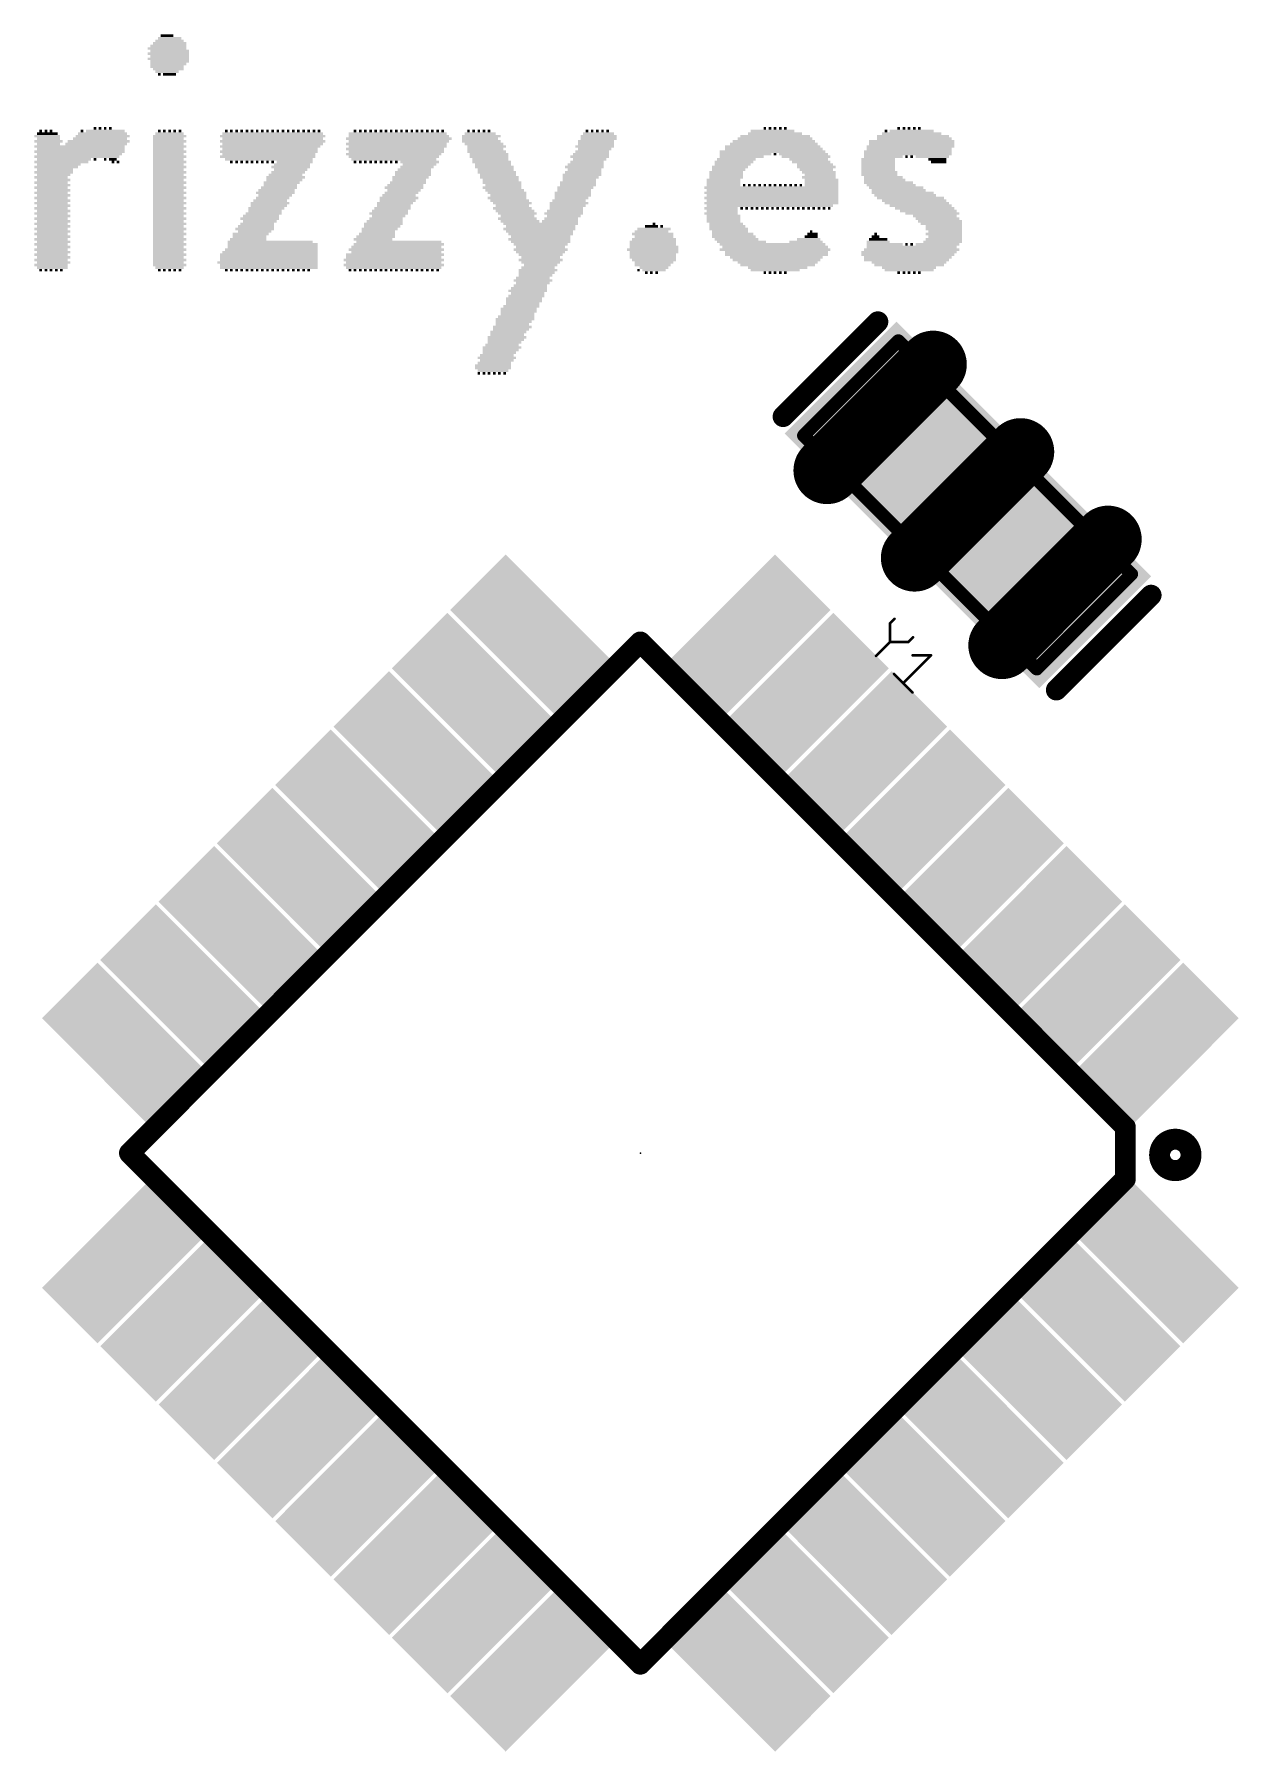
# Model space of a CAD drawing. Extents: x 45.5 to 117.9, y 20.2 to 75.1.
# Drawn here: x 89.69 to 101.37, y 43.41 to 60.06 of the extents above; entities that cross this region are included whole.
import ezdxf

# ---------------------------------------------------------------- set-up
doc = ezdxf.new("R2010")
doc.units = 0
for name, color, linetype in [('200', 175, 'CONTINUOUS'), ('21', 253, 'CONTINUOUS'), ('23', 7, 'CONTINUOUS'), ('25', 253, 'CONTINUOUS'), ('29', 253, 'CONTINUOUS'), ('31', 253, 'CONTINUOUS'), ('41', 22, 'CONTINUOUS'), ('51', 253, 'CONTINUOUS')]:
    doc.layers.add(name, color=color, linetype=linetype)

# ---------------------------------------------------------------- blocks, each defined once
blk = doc.blocks.new('RECT')
blk.add_solid([(-0.5, -0.5), (0.5, -0.5), (-0.5, 0.5), (0.5, 0.5)])
blk = doc.blocks.new('RECT104512X337312R100')
at = {"const_width": 0.3266}
blk.add_lwpolyline([(0.1633, -0.7275), (0.1633, 0.7275, 0.4142), (0, 0.8908), (0, 0.8908, 0.4142), (-0.1633, 0.7275), (-0.1633, -0.7275, 0.4142), (0, -0.8908), (0, -0.8908, 0.4142)], format="xyb", close=True, dxfattribs=at)
blk.add_solid([(-0.0254, -0.7529), (0.0254, -0.7529), (-0.0254, 0.7529), (0.0254, 0.7529)])
blk = doc.blocks.new('RECT72000X304800R100')
at = {"const_width": 0.225}
blk.add_lwpolyline([(0.1125, -0.7275), (0.1125, 0.7275, 0.4142), (0, 0.84), (0, 0.84, 0.4142), (-0.1125, 0.7275), (-0.1125, -0.7275, 0.4142), (0, -0.84), (0, -0.84, 0.4142)], format="xyb", close=True, dxfattribs=at)
blk.add_solid([(-0.0254, -0.7529), (0.0254, -0.7529), (-0.0254, 0.7529), (0.0254, 0.7529)])

msp = doc.modelspace()

# ---------------------------------------------------------------- linework, layer by layer
at = {"layer": '21', "const_width": 0.2032}
for points in [[(96.9526, 56.3553), (97.8719, 57.2745)], [(100.5234, 54.623), (99.6042, 53.7037)], [(90.6107, 49.2125), (95.5675, 54.1693)], [(95.5675, 54.1693), (100.2733, 49.4635)], [(100.2733, 48.9615), (100.2733, 49.4635)], [(95.5675, 44.2557), (90.6107, 49.2125)], [(100.2733, 48.9615), (95.5675, 44.2557)]]:
    msp.add_lwpolyline(points, dxfattribs=at)
at = {"layer": '21'}
for points, const_width in [([(97.9078, 57.2386, 1), (97.8359, 57.3104)], 0.1016), ([(96.9167, 56.3912, 1), (96.9885, 56.3194)], 0.1016), ([(100.5593, 54.587, 1), (100.4875, 54.6589)], 0.1016), ([(95.6034, 54.2052, 1), (95.5316, 54.1334)], 0.1016), ([(95.6034, 54.1334, 1), (95.5316, 54.2052)], 0.1016), ([(99.5682, 53.7396, 1), (99.6401, 53.6678)], 0.1016), ([(100.3241, 49.4635, 1), (100.2225, 49.4635)], 0.1016), ([(100.2374, 49.4276, 1), (100.3092, 49.4994)], 0.1016), ([(90.6466, 49.2484, 1), (90.5748, 49.1766)], 0.1016), ([(100.7581, 49.0421, 1), (100.7581, 49.3469, 1), (100.7581, 49.0421)], 0.2032), ([(90.5748, 49.2484, 1), (90.6466, 49.1766)], 0.1016), ([(100.2225, 48.9615, 1), (100.3241, 48.9615)], 0.1016), ([(100.3092, 48.9256, 1), (100.2374, 48.9974)], 0.1016), ([(95.5316, 44.2916, 1), (95.6034, 44.2198)], 0.1016), ([(95.5316, 44.2198, 1), (95.6034, 44.2916)], 0.1016)]:
    msp.add_lwpolyline(points, format="xyb", dxfattribs=dict(at, const_width=const_width))
at = {"layer": '23'}
for p in [(98.7425, 55.499), (95.5675, 49.2125)]:
    msp.add_point(p, dxfattribs=at)
at = {"layer": '25', "const_width": 0.0254}
for points in [[(98.0339, 54.394), (97.989, 54.3491)], [(97.989, 54.3491), (97.989, 54.1693)], [(97.989, 54.1693), (97.8542, 54.0345)], [(97.989, 54.1693), (98.1687, 54.1693)], [(98.1687, 54.1693), (98.2137, 54.2143)], [(98.3884, 54.0395), (98.1188, 53.7699)], [(98.2086, 54.0395), (98.3884, 54.0395)], [(98.0289, 53.8598), (98.2086, 53.68)]]:
    msp.add_lwpolyline(points, dxfattribs=at)
at = {"layer": '25', "const_width": 0.0127}
for points in [[(97.9953, 54.3491, 1), (97.9826, 54.3491)], [(97.9845, 54.3536, 1), (97.9935, 54.3446)], [(98.0384, 54.3895, 1), (98.0294, 54.3985)], [(97.989, 54.1757, 1), (97.989, 54.163)], [(97.9826, 54.1693, 1), (97.9953, 54.1693)], [(97.9935, 54.1648, 1), (97.9845, 54.1738)], [(98.1642, 54.1738, 1), (98.1732, 54.1648)], [(98.1687, 54.163, 1), (98.1687, 54.1757)], [(98.2182, 54.2098, 1), (98.2092, 54.2188)], [(97.8497, 54.039, 1), (97.8586, 54.03)], [(98.2086, 54.0459, 1), (98.2086, 54.0332)], [(98.3929, 54.0351, 1), (98.3839, 54.044)], [(98.3884, 54.0332, 1), (98.3884, 54.0459)], [(98.0334, 53.8643, 1), (98.0244, 53.8553)], [(98.1143, 53.7744, 1), (98.1232, 53.7654)], [(98.2041, 53.6755, 1), (98.2131, 53.6845)]]:
    msp.add_lwpolyline(points, format="xyb", dxfattribs=at)
at = {"layer": '51', "const_width": 0.127}
for points in [[(97.1515, 56.1708), (98.0707, 57.09)], [(98.0707, 57.09), (100.3335, 54.8272)], [(99.4143, 53.908), (97.1515, 56.1708)], [(100.3335, 54.8272), (99.4143, 53.908)]]:
    msp.add_lwpolyline(points, dxfattribs=at)
at = {"layer": '51', "const_width": 0.0635}
for points in [[(98.0932, 57.1124, 1), (98.0483, 57.0675)], [(98.0932, 57.0675, 1), (98.0483, 57.1124)], [(97.174, 56.1932, 1), (97.1291, 56.1483)], [(97.1291, 56.1932, 1), (97.174, 56.1483)], [(100.3559, 54.8048, 1), (100.311, 54.8497)], [(100.311, 54.8048, 1), (100.3559, 54.8497)], [(99.3918, 53.9305, 1), (99.4367, 53.8856)], [(99.3918, 53.8856, 1), (99.4367, 53.9305)]]:
    msp.add_lwpolyline(points, format="xyb", dxfattribs=at)

# ---------------------------------------------------------------- block references
at = {"layer": '200', "yscale": 0.0218, "rotation": 135}
for p, xscale in [((97.8945, 56.9596), 0.0218), ((97.9099, 56.975), 0.0218), ((97.9254, 56.9904), 0.0218), ((97.9408, 57.0059), 0.0218), ((97.9563, 57.0213), 0.0218), ((97.9717, 57.0368), 0.0218), ((97.9871, 57.0522), 0.0218), ((98.0026, 57.0677), 0.0218), ((98.018, 57.0831), 0.0218), ((99.1842, 55.9478), 3.2766), ((97.7246, 56.7896), 0.0218), ((97.74, 56.8051), 0.0218), ((97.7555, 56.8205), 0.0218), ((97.7709, 56.836), 0.0218), ((97.7863, 56.8514), 0.0218), ((97.8018, 56.8669), 0.0218), ((97.8172, 56.8823), 0.0218), ((97.8327, 56.8978), 0.0218), ((97.8481, 56.9132), 0.0218), ((97.8636, 56.9287), 0.0218), ((97.879, 56.9441), 0.0218), ((98.2034, 56.6506), 0.415), ((98.2188, 56.6661), 0.415), ((98.2343, 56.6815), 0.415), ((98.2497, 56.697), 0.415), ((98.2652, 56.7124), 0.415), ((98.2806, 56.7279), 0.415), ((98.2961, 56.7433), 0.415), ((98.3115, 56.7588), 0.415), ((98.327, 56.7742), 0.415), ((97.5547, 56.6197), 0.0218), ((97.5701, 56.6352), 0.0218), ((97.5855, 56.6506), 0.0218), ((97.601, 56.6661), 0.0218), ((97.6164, 56.6815), 0.0218), ((97.6319, 56.697), 0.0218), ((97.6473, 56.7124), 0.0218), ((97.6628, 56.7279), 0.0218), ((97.6782, 56.7433), 0.0218), ((97.6937, 56.7588), 0.0218), ((97.7091, 56.7742), 0.0218), ((98.0335, 56.4807), 0.415), ((98.0489, 56.4962), 0.415), ((98.0644, 56.5116), 0.415), ((98.0798, 56.5271), 0.415), ((98.0953, 56.5425), 0.415), ((98.1107, 56.558), 0.415), ((98.1262, 56.5734), 0.415), ((98.1416, 56.5888), 0.415), ((98.1571, 56.6043), 0.415), ((98.1725, 56.6197), 0.415), ((98.1879, 56.6352), 0.415), ((97.3848, 56.4498), 0.0218), ((97.4002, 56.4653), 0.0218), ((97.4156, 56.4807), 0.0218), ((97.4311, 56.4962), 0.0218), ((97.4465, 56.5116), 0.0218), ((97.462, 56.5271), 0.0218), ((97.4774, 56.5425), 0.0218), ((97.4929, 56.558), 0.0218), ((97.5083, 56.5734), 0.0218), ((97.5238, 56.5889), 0.0218), ((97.5392, 56.6043), 0.0218), ((97.8636, 56.3108), 0.415), ((97.879, 56.3263), 0.415), ((97.8945, 56.3417), 0.415), ((97.9099, 56.3572), 0.415), ((97.9254, 56.3726), 0.415), ((97.9408, 56.388), 0.415), ((97.9563, 56.4035), 0.415), ((97.9717, 56.4189), 0.415), ((97.9871, 56.4344), 0.415), ((98.0026, 56.4498), 0.415), ((98.018, 56.4653), 0.415), ((97.2303, 56.2954), 0.0218), ((97.2457, 56.3108), 0.0218), ((97.2612, 56.3263), 0.0218), ((97.2766, 56.3417), 0.0218), ((97.2921, 56.3572), 0.0218), ((97.3075, 56.3726), 0.0218), ((97.323, 56.388), 0.0218), ((97.3384, 56.4035), 0.0218), ((97.3539, 56.4189), 0.0218), ((97.3693, 56.4344), 0.0218), ((97.7091, 56.1564), 0.415), ((97.7246, 56.1718), 0.415), ((97.74, 56.1873), 0.415), ((97.7555, 56.2027), 0.415), ((97.7709, 56.2181), 0.415), ((97.7863, 56.2336), 0.415), ((97.8018, 56.249), 0.415), ((97.8172, 56.2645), 0.415), ((97.8327, 56.2799), 0.415), ((97.8481, 56.2954), 0.415), ((98.3038, 55.0674), 3.2766), ((97.1685, 56.2336), 0.0218), ((97.184, 56.249), 0.0218), ((97.1994, 56.2645), 0.0218), ((97.2148, 56.2799), 0.0218), ((97.5392, 55.9865), 0.415), ((97.5547, 56.0019), 0.415), ((97.5701, 56.0173), 0.415), ((97.5855, 56.0328), 0.415), ((97.601, 56.0482), 0.415), ((97.6164, 56.0637), 0.415), ((97.6319, 56.0791), 0.415), ((97.6473, 56.0946), 0.415), ((97.6628, 56.11), 0.415), ((97.6782, 56.1255), 0.415), ((97.6937, 56.1409), 0.415), ((97.4774, 55.9247), 0.415), ((97.4929, 55.9401), 0.415), ((97.5083, 55.9556), 0.415), ((97.5238, 55.971), 0.415), ((99.0684, 55.8165), 0.415), ((99.0838, 55.832), 0.415), ((99.0993, 55.8474), 0.415), ((99.1147, 55.8629), 0.415), ((99.1302, 55.8783), 0.415), ((99.1456, 55.8938), 0.415), ((99.161, 55.9092), 0.415), ((99.1765, 55.9247), 0.415), ((98.8985, 55.6466), 0.415), ((98.9139, 55.6621), 0.415), ((98.9294, 55.6775), 0.415), ((98.9448, 55.693), 0.415), ((98.9602, 55.7084), 0.415), ((98.9757, 55.7239), 0.415), ((98.9911, 55.7393), 0.415), ((99.0066, 55.7548), 0.415), ((99.022, 55.7702), 0.415), ((99.0375, 55.7857), 0.415), ((99.0529, 55.8011), 0.415), ((98.7286, 55.4767), 0.415), ((98.744, 55.4922), 0.415), ((98.7594, 55.5076), 0.415), ((98.7749, 55.5231), 0.415), ((98.7903, 55.5385), 0.415), ((98.8058, 55.554), 0.415), ((98.8212, 55.5694), 0.415), ((98.8367, 55.5849), 0.415), ((98.8521, 55.6003), 0.415), ((98.8676, 55.6157), 0.415), ((98.883, 55.6312), 0.415), ((98.5741, 55.3223), 0.415), ((98.5895, 55.3377), 0.415), ((98.605, 55.3532), 0.415), ((98.6204, 55.3686), 0.415), ((98.6359, 55.3841), 0.415), ((98.6513, 55.3995), 0.415), ((98.6668, 55.4149), 0.415), ((98.6822, 55.4304), 0.415), ((98.6977, 55.4458), 0.415), ((98.7131, 55.4613), 0.415), ((98.4042, 55.1524), 0.415), ((98.4196, 55.1678), 0.415), ((98.4351, 55.1833), 0.415), ((98.4505, 55.1987), 0.415), ((98.466, 55.2142), 0.415), ((98.4814, 55.2296), 0.415), ((98.4969, 55.245), 0.415), ((98.5123, 55.2605), 0.415), ((98.5278, 55.2759), 0.415), ((98.5432, 55.2914), 0.415), ((98.5587, 55.3068), 0.415), ((98.327, 55.0751), 0.415), ((98.3424, 55.0906), 0.415), ((98.3578, 55.106), 0.415), ((98.3733, 55.1215), 0.415), ((98.3887, 55.1369), 0.415), ((99.9333, 54.9825), 0.415), ((99.9488, 54.9979), 0.415), ((99.9642, 55.0134), 0.415), ((99.9797, 55.0288), 0.415), ((99.9951, 55.0442), 0.415), ((100.0106, 55.0597), 0.415), ((100.026, 55.0751), 0.415), ((99.7634, 54.8126), 0.415), ((99.7789, 54.828), 0.415), ((99.7943, 54.8434), 0.415), ((99.8098, 54.8589), 0.415), ((99.8252, 54.8743), 0.415), ((99.8407, 54.8898), 0.415), ((99.8561, 54.9052), 0.415), ((99.8716, 54.9207), 0.415), ((99.887, 54.9361), 0.415), ((99.9025, 54.9516), 0.415), ((99.9179, 54.967), 0.415), ((99.5935, 54.6426), 0.415), ((99.609, 54.6581), 0.415), ((99.6244, 54.6735), 0.415), ((99.6399, 54.689), 0.415), ((99.6553, 54.7044), 0.415), ((99.6708, 54.7199), 0.415), ((99.6862, 54.7353), 0.415), ((99.7017, 54.7508), 0.415), ((99.7171, 54.7662), 0.415), ((99.7326, 54.7817), 0.415), ((99.748, 54.7971), 0.415), ((100.3195, 54.7817), 0.0218), ((99.4391, 54.4882), 0.415), ((99.4545, 54.5036), 0.415), ((99.47, 54.5191), 0.415), ((99.4854, 54.5345), 0.415), ((99.5009, 54.55), 0.415), ((99.5163, 54.5654), 0.415), ((99.5318, 54.5809), 0.415), ((99.5472, 54.5963), 0.415), ((99.5626, 54.6118), 0.415), ((99.5781, 54.6272), 0.415), ((100.165, 54.6272), 0.0218), ((100.1805, 54.6426), 0.0218), ((100.1959, 54.6581), 0.0218), ((100.2114, 54.6735), 0.0218), ((100.2268, 54.689), 0.0218), ((100.2423, 54.7044), 0.0218), ((100.2577, 54.7199), 0.0218), ((100.2732, 54.7353), 0.0218), ((100.2886, 54.7508), 0.0218), ((100.3041, 54.7662), 0.0218), ((99.2692, 54.3183), 0.415), ((99.2846, 54.3337), 0.415), ((99.3001, 54.3492), 0.415), ((99.3155, 54.3646), 0.415), ((99.331, 54.3801), 0.415), ((99.3464, 54.3955), 0.415), ((99.3618, 54.411), 0.415), ((99.3773, 54.4264), 0.415), ((99.3927, 54.4418), 0.415), ((99.4082, 54.4573), 0.415), ((99.4236, 54.4727), 0.415), ((99.9951, 54.4573), 0.0218), ((100.0106, 54.4727), 0.0218), ((100.026, 54.4882), 0.0218), ((100.0415, 54.5036), 0.0218), ((100.0569, 54.5191), 0.0218), ((100.0724, 54.5345), 0.0218), ((100.0878, 54.55), 0.0218), ((100.1033, 54.5654), 0.0218), ((100.1187, 54.5809), 0.0218), ((100.1341, 54.5963), 0.0218), ((100.1496, 54.6118), 0.0218), ((99.1765, 54.2256), 0.415), ((99.1919, 54.2411), 0.415), ((99.2074, 54.2565), 0.415), ((99.2228, 54.2719), 0.415), ((99.2383, 54.2874), 0.415), ((99.2537, 54.3028), 0.415), ((99.8252, 54.2874), 0.0218), ((99.8407, 54.3028), 0.0218), ((99.8561, 54.3183), 0.0218), ((99.8716, 54.3337), 0.0218), ((99.887, 54.3492), 0.0218), ((99.9025, 54.3646), 0.0218), ((99.9179, 54.3801), 0.0218), ((99.9333, 54.3955), 0.0218), ((99.9488, 54.411), 0.0218), ((99.9642, 54.4264), 0.0218), ((99.9797, 54.4418), 0.0218), ((99.6553, 54.1175), 0.0218), ((99.6708, 54.1329), 0.0218), ((99.6862, 54.1484), 0.0218), ((99.7017, 54.1638), 0.0218), ((99.7171, 54.1793), 0.0218), ((99.7325, 54.1947), 0.0218), ((99.748, 54.2102), 0.0218), ((99.7634, 54.2256), 0.0218), ((99.7789, 54.2411), 0.0218), ((99.7943, 54.2565), 0.0218), ((99.8098, 54.2719), 0.0218), ((99.5009, 53.963), 0.0218), ((99.5163, 53.9785), 0.0218), ((99.5318, 53.9939), 0.0218), ((99.5472, 54.0094), 0.0218), ((99.5626, 54.0248), 0.0218), ((99.5781, 54.0403), 0.0218), ((99.5935, 54.0557), 0.0218), ((99.609, 54.0711), 0.0218), ((99.6244, 54.0866), 0.0218), ((99.6399, 54.102), 0.0218), ((99.47, 53.9321), 0.0218), ((99.4854, 53.9476), 0.0218)]:
    msp.add_blockref('RECT', p, dxfattribs=dict(at, xscale=xscale))
at = {"layer": '25', "yscale": 0.025}
for p, xscale in [((90.9875, 59.95), 0.35), ((91, 59.975), 0.325), ((91, 60), 0.275), ((91, 60.025), 0.225), ((90.975, 60.05), 0.125), ((90.975, 59.925), 0.375), ((90.9875, 59.875), 0.4), ((90.9875, 59.825), 0.4), ((91, 59.9), 0.375), ((91, 59.85), 0.375), ((91, 59.8), 0.375), ((90.9875, 59.775), 0.35), ((90.975, 59.75), 0.325), ((90.9875, 59.725), 0.3), ((90.975, 59.7), 0.225), ((90.9, 59.675), 0.025), ((91, 59.675), 0.125), ((89.75, 59.125), 0.025), ((89.8, 59.125), 0.025), ((89.85, 59.125), 0.025), ((90.15, 59.125), 0.025), ((90.375, 59.125), 0.375), ((90.275, 59.15), 0.025), ((90.325, 59.15), 0.025), ((90.375, 59.15), 0.025), ((90.425, 59.15), 0.025), ((90.9, 59.125), 0.025), ((90.95, 59.125), 0.025), ((91, 59.125), 0.025), ((91.05, 59.125), 0.025), ((91.1, 59.125), 0.025), ((91.55, 59.125), 0.025), ((91.6, 59.125), 0.025), ((91.65, 59.125), 0.025), ((91.7, 59.125), 0.025), ((91.75, 59.125), 0.025), ((91.8, 59.125), 0.025), ((91.85, 59.125), 0.025), ((91.9, 59.125), 0.025), ((91.95, 59.125), 0.025), ((92, 59.125), 0.025), ((92.05, 59.125), 0.025), ((92.1, 59.125), 0.025), ((92.15, 59.125), 0.025), ((92.2, 59.125), 0.025), ((92.25, 59.125), 0.025), ((92.3, 59.125), 0.025), ((92.35, 59.125), 0.025), ((92.4, 59.125), 0.025), ((92.45, 59.125), 0.025), ((92.8, 59.125), 0.025), ((92.85, 59.125), 0.025), ((92.9, 59.125), 0.025), ((92.95, 59.125), 0.025), ((93, 59.125), 0.025), ((93.05, 59.125), 0.025), ((93.1, 59.125), 0.025), ((93.15, 59.125), 0.025), ((93.2, 59.125), 0.025), ((93.25, 59.125), 0.025), ((93.3, 59.125), 0.025), ((93.35, 59.125), 0.025), ((93.4, 59.125), 0.025), ((93.45, 59.125), 0.025), ((93.5, 59.125), 0.025), ((93.55, 59.125), 0.025), ((93.6, 59.125), 0.025), ((93.65, 59.125), 0.025), ((93.9, 59.125), 0.025), ((93.95, 59.125), 0.025), ((94, 59.125), 0.025), ((94.05, 59.125), 0.025), ((94.1, 59.125), 0.025), ((95.05, 59.125), 0.025), ((95.1, 59.125), 0.025), ((95.15, 59.125), 0.025), ((95.2, 59.125), 0.025), ((95.25, 59.125), 0.025), ((96.85, 59.125), 0.425), ((96.775, 59.15), 0.025), ((96.825, 59.15), 0.025), ((96.875, 59.15), 0.025), ((96.925, 59.15), 0.025), ((96.975, 59.15), 0.025), ((97.95, 59.125), 0.025), ((98.2, 59.125), 0.425), ((98.075, 59.15), 0.025), ((98.125, 59.15), 0.025), ((98.175, 59.15), 0.025), ((98.225, 59.15), 0.025), ((98.275, 59.15), 0.025), ((89.8125, 59.075), 0.25), ((89.825, 59.025), 0.275), ((90.125, 58.975), 0.875), ((89.8125, 59.1), 0.2), ((89.825, 59.05), 0.225), ((89.825, 59), 0.225), ((90.1375, 58.95), 0.85), ((90.2875, 59), 0.6), ((90.3125, 59.025), 0.6), ((90.325, 59.05), 0.525), ((90.35, 59.075), 0.525), ((90.35, 59.1), 0.475), ((91, 59.075), 0.325), ((90.9875, 59.05), 0.3), ((91, 59.025), 0.325), ((90.9875, 59), 0.3), ((91, 58.975), 0.325), ((90.9875, 58.95), 0.3), ((91, 59.1), 0.275), ((92, 59.075), 1.025), ((92, 59.025), 1.025), ((91.975, 58.975), 0.975), ((92, 59.1), 0.975), ((92, 59.05), 0.975), ((92, 59), 0.975), ((91.975, 58.95), 0.925), ((93.225, 59.05), 1.025), ((93.2, 59), 0.975), ((93.1875, 58.95), 0.95), ((93.2125, 59.1), 0.95), ((93.225, 59.075), 0.975), ((93.225, 59.025), 0.975), ((93.2125, 58.975), 0.95), ((94.025, 59.075), 0.375), ((94.0125, 59.05), 0.35), ((94.025, 59.025), 0.375), ((94.0125, 59.1), 0.3), ((94.05, 59), 0.375), ((94.075, 58.975), 0.375), ((94.0625, 58.95), 0.35), ((95.125, 58.975), 0.375), ((95.1375, 59.025), 0.35), ((95.1375, 59), 0.35), ((95.125, 58.95), 0.325), ((95.1625, 59.075), 0.35), ((95.1625, 59.05), 0.35), ((95.1625, 59.1), 0.3), ((96.85, 58.975), 0.925), ((96.8625, 58.95), 0.95), ((96.8625, 59), 0.85), ((96.8625, 59.025), 0.8), ((96.875, 59.05), 0.725), ((96.875, 59.075), 0.675), ((96.875, 59.1), 0.525), ((98.1875, 58.975), 0.85), ((98.175, 58.95), 0.825), ((98.2, 59.025), 0.825), ((98.2, 59), 0.825), ((98.2125, 59.075), 0.7), ((98.225, 59.05), 0.725), ((98.2, 59.1), 0.575), ((90.125, 58.925), 0.875), ((90.1, 58.875), 0.825), ((89.95, 58.825), 0.525), ((90.125, 58.9), 0.825), ((89.975, 58.85), 0.525), ((89.925, 58.8), 0.425), ((90.275, 58.85), 0.025), ((90.375, 58.85), 0.025), ((90.45, 58.85), 0.075), ((90.45, 58.825), 0.025), ((90.5, 58.825), 0.025), ((91, 58.925), 0.325), ((90.9875, 58.9), 0.3), ((91, 58.875), 0.325), ((90.9875, 58.85), 0.3), ((91, 58.825), 0.325), ((90.9875, 58.8), 0.3), ((91.9625, 58.925), 0.95), ((91.95, 58.875), 0.925), ((91.9625, 58.9), 0.9), ((91.9625, 58.85), 0.85), ((91.6, 58.825), 0.025), ((91.65, 58.825), 0.025), ((91.7, 58.825), 0.025), ((91.75, 58.825), 0.025), ((91.8, 58.825), 0.025), ((91.85, 58.825), 0.025), ((91.9, 58.825), 0.025), ((91.95, 58.825), 0.025), ((92, 58.825), 0.025), ((92.1875, 58.8), 0.35), ((92.2125, 58.825), 0.35), ((93.175, 58.9), 0.925), ((93.2, 58.925), 0.925), ((93.175, 58.875), 0.875), ((93.175, 58.85), 0.825), ((92.8, 58.825), 0.025), ((92.85, 58.825), 0.025), ((92.9, 58.825), 0.025), ((92.95, 58.825), 0.025), ((93, 58.825), 0.025), ((93.05, 58.825), 0.025), ((93.1, 58.825), 0.025), ((93.15, 58.825), 0.025), ((93.2, 58.825), 0.025), ((93.425, 58.825), 0.375), ((93.425, 58.8), 0.325), ((94.075, 58.925), 0.375), ((94.1, 58.9), 0.375), ((94.1, 58.875), 0.375), ((94.1125, 58.85), 0.35), ((94.125, 58.825), 0.375), ((94.1375, 58.8), 0.35), ((95.0375, 58.8), 0.35), ((95.075, 58.875), 0.375), ((95.05, 58.825), 0.325), ((95.0875, 58.9), 0.35), ((95.075, 58.85), 0.325), ((95.1, 58.925), 0.325), ((96.475, 58.825), 0.375), ((96.4625, 58.8), 0.35), ((96.5, 58.85), 0.375), ((96.85, 58.925), 1.025), ((96.5875, 58.9), 0.5), ((96.55, 58.875), 0.425), ((96.875, 58.9), 0.025), ((97.15, 58.9), 0.475), ((97.175, 58.875), 0.475), ((97.2, 58.85), 0.375), ((97.225, 58.825), 0.375), ((97.2625, 58.8), 0.35), ((97.875, 58.85), 0.325), ((97.875, 58.825), 0.325), ((97.875, 58.8), 0.325), ((98.1625, 58.925), 0.85), ((98.1625, 58.9), 0.85), ((97.925, 58.875), 0.375), ((98.15, 58.875), 0.025), ((98.2, 58.875), 0.025), ((98.4, 58.875), 0.325), ((98.45, 58.85), 0.175), ((98.4625, 58.825), 0.15), ((89.9, 58.775), 0.425), ((89.875, 58.725), 0.375), ((89.85, 58.675), 0.325), ((89.85, 58.625), 0.325), ((89.8875, 58.75), 0.35), ((89.875, 58.7), 0.325), ((89.875, 58.65), 0.325), ((91, 58.775), 0.325), ((90.9875, 58.75), 0.3), ((91, 58.725), 0.325), ((90.9875, 58.7), 0.3), ((91, 58.675), 0.325), ((90.9875, 58.65), 0.3), ((91, 58.625), 0.325), ((92.0875, 58.625), 0.35), ((92.125, 58.675), 0.375), ((92.1125, 58.65), 0.35), ((92.125, 58.7), 0.325), ((92.175, 58.775), 0.375), ((92.15, 58.725), 0.325), ((92.175, 58.75), 0.325), ((93.3125, 58.625), 0.35), ((93.3375, 58.675), 0.35), ((93.325, 58.65), 0.325), ((93.3625, 58.725), 0.35), ((93.3625, 58.7), 0.35), ((93.375, 58.75), 0.325), ((93.4, 58.775), 0.325), ((94.15, 58.775), 0.375), ((94.1625, 58.75), 0.35), ((94.175, 58.725), 0.375), ((94.1875, 58.7), 0.35), ((94.2, 58.675), 0.375), ((94.2125, 58.65), 0.35), ((94.225, 58.625), 0.375), ((94.9625, 58.625), 0.35), ((95, 58.7), 0.375), ((94.9875, 58.675), 0.35), ((94.975, 58.65), 0.325), ((95.025, 58.775), 0.375), ((95.0125, 58.725), 0.35), ((95.025, 58.75), 0.325), ((96.375, 58.65), 0.325), ((96.375, 58.625), 0.325), ((96.4, 58.725), 0.325), ((96.4, 58.7), 0.325), ((96.4, 58.675), 0.325), ((96.4375, 58.775), 0.35), ((96.425, 58.75), 0.325), ((97.275, 58.775), 0.375), ((97.275, 58.75), 0.325), ((97.3, 58.725), 0.325), ((97.3, 58.675), 0.325), ((97.3125, 58.7), 0.3), ((97.325, 58.65), 0.325), ((97.325, 58.625), 0.325), ((97.875, 58.775), 0.325), ((97.875, 58.75), 0.325), ((97.8875, 58.725), 0.35), ((97.8875, 58.7), 0.35), ((97.925, 58.675), 0.375), ((97.9375, 58.65), 0.4), ((97.975, 58.625), 0.475), ((89.85, 58.575), 0.325), ((89.85, 58.525), 0.325), ((89.85, 58.475), 0.325), ((89.875, 58.6), 0.325), ((89.875, 58.55), 0.325), ((89.875, 58.5), 0.325), ((89.875, 58.45), 0.325), ((90.9875, 58.6), 0.3), ((91, 58.575), 0.325), ((90.9875, 58.55), 0.3), ((91, 58.525), 0.325), ((90.9875, 58.5), 0.3), ((91, 58.475), 0.325), ((90.9875, 58.45), 0.3), ((91.975, 58.45), 0.325), ((92.025, 58.525), 0.375), ((92, 58.475), 0.325), ((92.0375, 58.55), 0.35), ((92.025, 58.5), 0.325), ((92.0625, 58.575), 0.35), ((92.075, 58.6), 0.325), ((93.225, 58.475), 0.375), ((93.2125, 58.45), 0.35), ((93.225, 58.5), 0.325), ((93.275, 58.575), 0.375), ((93.25, 58.525), 0.325), ((93.2875, 58.6), 0.35), ((93.275, 58.55), 0.325), ((94.225, 58.575), 0.375), ((94.2375, 58.6), 0.35), ((94.25, 58.55), 0.375), ((94.275, 58.525), 0.375), ((94.275, 58.475), 0.375), ((94.2875, 58.5), 0.35), ((94.3, 58.45), 0.375), ((94.875, 58.45), 0.325), ((94.9125, 58.525), 0.35), ((94.9125, 58.5), 0.35), ((94.9, 58.475), 0.325), ((94.9375, 58.575), 0.35), ((94.925, 58.55), 0.325), ((94.9625, 58.6), 0.35), ((96.8375, 58.575), 1.3), ((96.8375, 58.525), 1.3), ((96.8375, 58.475), 1.3), ((96.375, 58.6), 0.325), ((96.85, 58.55), 1.275), ((96.85, 58.5), 1.275), ((96.85, 58.45), 1.275), ((96.575, 58.6), 0.025), ((96.625, 58.6), 0.025), ((96.675, 58.6), 0.025), ((96.725, 58.6), 0.025), ((96.775, 58.6), 0.025), ((96.825, 58.6), 0.025), ((96.875, 58.6), 0.025), ((96.925, 58.6), 0.025), ((96.975, 58.6), 0.025), ((97.025, 58.6), 0.025), ((97.075, 58.6), 0.025), ((97.125, 58.6), 0.025), ((97.325, 58.6), 0.325), ((98, 58.6), 0.475), ((98.05, 58.575), 0.525), ((98.075, 58.55), 0.525), ((98.1125, 58.525), 0.6), ((98.1375, 58.5), 0.6), ((98.1875, 58.475), 0.65), ((98.225, 58.45), 0.625), ((89.85, 58.425), 0.325), ((89.85, 58.375), 0.325), ((89.85, 58.325), 0.325), ((89.875, 58.4), 0.325), ((89.875, 58.35), 0.325), ((89.875, 58.3), 0.325), ((91, 58.425), 0.325), ((90.9875, 58.4), 0.3), ((91, 58.375), 0.325), ((90.9875, 58.35), 0.3), ((91, 58.325), 0.325), ((90.9875, 58.3), 0.3), ((91.8875, 58.3), 0.35), ((91.9125, 58.325), 0.35), ((91.9375, 58.375), 0.35), ((91.925, 58.35), 0.325), ((91.975, 58.425), 0.375), ((91.9625, 58.4), 0.35), ((93.125, 58.325), 0.375), ((93.1375, 58.35), 0.35), ((93.125, 58.3), 0.325), ((93.1625, 58.375), 0.35), ((93.1875, 58.425), 0.35), ((93.175, 58.4), 0.325), ((94.325, 58.425), 0.375), ((94.325, 58.375), 0.375), ((94.325, 58.4), 0.325), ((94.35, 58.35), 0.375), ((94.375, 58.325), 0.375), ((94.375, 58.3), 0.325), ((94.825, 58.325), 0.375), ((94.8375, 58.35), 0.35), ((94.825, 58.3), 0.325), ((94.875, 58.425), 0.375), ((94.8625, 58.4), 0.35), ((94.85, 58.375), 0.325), ((96.8375, 58.425), 1.3), ((96.35, 58.375), 0.325), ((96.35, 58.325), 0.325), ((96.825, 58.4), 1.225), ((96.3625, 58.35), 0.3), ((96.375, 58.3), 0.325), ((96.55, 58.375), 0.025), ((96.6, 58.375), 0.025), ((96.65, 58.375), 0.025), ((96.7, 58.375), 0.025), ((96.75, 58.375), 0.025), ((96.8, 58.375), 0.025), ((96.85, 58.375), 0.025), ((96.9, 58.375), 0.025), ((96.95, 58.375), 0.025), ((97, 58.375), 0.025), ((97.05, 58.375), 0.025), ((97.1, 58.375), 0.025), ((97.15, 58.375), 0.025), ((97.2, 58.375), 0.025), ((97.25, 58.375), 0.025), ((97.3, 58.375), 0.025), ((97.35, 58.375), 0.025), ((97.4, 58.375), 0.025), ((98.25, 58.425), 0.625), ((98.2875, 58.4), 0.6), ((98.325, 58.375), 0.575), ((98.3625, 58.35), 0.55), ((98.4, 58.325), 0.525), ((98.425, 58.3), 0.425), ((89.85, 58.275), 0.325), ((89.85, 58.225), 0.325), ((89.85, 58.175), 0.325), ((89.85, 58.125), 0.325), ((89.875, 58.25), 0.325), ((89.875, 58.2), 0.325), ((89.875, 58.15), 0.325), ((91, 58.275), 0.325), ((90.9875, 58.25), 0.3), ((91, 58.225), 0.325), ((90.9875, 58.2), 0.3), ((91, 58.175), 0.325), ((90.9875, 58.15), 0.3), ((91, 58.125), 0.325), ((91.7875, 58.125), 0.35), ((91.825, 58.175), 0.375), ((91.8375, 58.2), 0.35), ((91.825, 58.15), 0.325), ((91.875, 58.275), 0.375), ((91.85, 58.225), 0.325), ((91.875, 58.25), 0.325), ((93.0125, 58.125), 0.35), ((93.0375, 58.175), 0.35), ((93.025, 58.15), 0.325), ((93.075, 58.225), 0.375), ((93.0625, 58.2), 0.35), ((93.0875, 58.25), 0.35), ((93.1, 58.275), 0.325), ((94.375, 58.275), 0.375), ((94.4, 58.25), 0.375), ((94.6, 58.225), 0.725), ((94.5875, 58.175), 0.7), ((94.6, 58.2), 0.675), ((94.5875, 58.15), 0.65), ((94.6, 58.125), 0.625), ((94.7875, 58.25), 0.35), ((94.8, 58.275), 0.325), ((95.6875, 58.125), 0.4), ((95.675, 58.15), 0.325), ((95.7, 58.175), 0.325), ((95.675, 58.2), 0.125), ((95.7, 58.225), 0.025), ((95.775, 58.2), 0.025), ((96.375, 58.275), 0.325), ((96.375, 58.25), 0.325), ((96.4, 58.225), 0.325), ((96.4125, 58.2), 0.35), ((96.425, 58.175), 0.375), ((96.4375, 58.15), 0.35), ((96.4625, 58.125), 0.4), ((97.2375, 58.125), 0.1), ((97.225, 58.15), 0.025), ((97.85, 58.125), 0.025), ((98.45, 58.275), 0.425), ((98.475, 58.25), 0.425), ((98.4875, 58.225), 0.4), ((98.5125, 58.2), 0.35), ((98.5125, 58.175), 0.35), ((98.5125, 58.125), 0.35), ((98.525, 58.15), 0.325), ((89.85, 58.075), 0.325), ((89.85, 58.025), 0.325), ((89.85, 57.975), 0.325), ((89.875, 58.1), 0.325), ((89.875, 58.05), 0.325), ((89.875, 58), 0.325), ((89.875, 57.95), 0.325), ((90.9875, 58.1), 0.3), ((91, 58.075), 0.325), ((90.9875, 58.05), 0.3), ((91, 58.025), 0.325), ((90.9875, 58), 0.3), ((91, 57.975), 0.325), ((90.9875, 57.95), 0.3), ((91.975, 57.95), 0.925), ((91.9875, 57.975), 0.9), ((91.975, 58.05), 0.825), ((92, 58.025), 0.875), ((92, 58), 0.875), ((91.7625, 58.075), 0.35), ((91.775, 58.1), 0.325), ((93.2, 57.975), 0.925), ((93.2, 58), 0.875), ((93.2, 57.95), 0.875), ((92.975, 58.075), 0.375), ((93.225, 58.025), 0.875), ((93, 58.1), 0.375), ((93.225, 58.05), 0.825), ((94.5875, 58.075), 0.6), ((94.6, 58.1), 0.575), ((94.6, 58.05), 0.575), ((94.6, 58.025), 0.525), ((94.6, 57.975), 0.525), ((94.6, 58), 0.475), ((94.6, 57.95), 0.475), ((95.6875, 57.975), 0.5), ((95.6875, 58.05), 0.45), ((95.6875, 58.025), 0.45), ((95.7, 58), 0.475), ((95.7, 57.95), 0.475), ((95.7, 58.075), 0.425), ((95.7, 58.1), 0.375), ((96.475, 58.1), 0.425), ((96.5, 58.075), 0.425), ((96.55, 58.05), 0.475), ((96.85, 58.025), 1.025), ((96.875, 57.975), 1.075), ((96.875, 58), 1.025), ((97.175, 58.05), 0.325), ((97.2, 58.075), 0.225), ((97.225, 58.1), 0.125), ((98.175, 57.95), 0.925), ((98.2, 57.975), 0.925), ((97.875, 58.05), 0.225), ((97.9375, 58.025), 0.35), ((98.2, 58), 0.875), ((97.875, 58.075), 0.175), ((97.85, 58.1), 0.075), ((98.15, 58.025), 0.025), ((98.2, 58.025), 0.025), ((98.45, 58.025), 0.425), ((98.5, 58.05), 0.375), ((98.5125, 58.075), 0.35), ((98.525, 58.1), 0.325), ((89.85, 57.925), 0.325), ((89.85, 57.875), 0.325), ((89.85, 57.825), 0.325), ((89.875, 57.9), 0.325), ((89.875, 57.85), 0.325), ((89.8625, 57.8), 0.3), ((91, 57.925), 0.325), ((90.9875, 57.9), 0.3), ((91, 57.875), 0.325), ((90.9875, 57.85), 0.3), ((91, 57.825), 0.325), ((91, 57.8), 0.275), ((91.95, 57.85), 0.975), ((91.9625, 57.925), 0.95), ((91.9625, 57.9), 0.95), ((91.9625, 57.875), 0.95), ((91.9625, 57.825), 0.95), ((91.9625, 57.8), 0.95), ((93.175, 57.875), 0.975), ((93.175, 57.825), 0.975), ((93.1875, 57.925), 0.95), ((93.175, 57.9), 0.925), ((93.175, 57.85), 0.925), ((93.175, 57.8), 0.925), ((94.6, 57.925), 0.425), ((94.6, 57.875), 0.425), ((94.6, 57.9), 0.375), ((94.6, 57.85), 0.375), ((94.575, 57.8), 0.325), ((94.6, 57.825), 0.325), ((95.6875, 57.925), 0.45), ((95.6875, 57.9), 0.45), ((95.7, 57.875), 0.425), ((95.7, 57.85), 0.375), ((95.6875, 57.825), 0.35), ((95.7, 57.8), 0.275), ((96.8875, 57.9), 0.9), ((96.8875, 57.875), 0.85), ((96.9, 57.85), 0.775), ((96.9, 57.825), 0.725), ((96.9, 57.8), 0.575), ((98.1625, 57.925), 0.9), ((98.1625, 57.9), 0.85), ((98.15, 57.875), 0.825), ((98.175, 57.85), 0.725), ((98.175, 57.825), 0.675), ((98.175, 57.8), 0.525), ((89.75, 57.775), 0.025), ((89.8, 57.775), 0.025), ((89.85, 57.775), 0.025), ((89.9, 57.775), 0.025), ((89.95, 57.775), 0.025), ((90.9, 57.775), 0.025), ((90.95, 57.775), 0.025), ((91, 57.775), 0.025), ((91.05, 57.775), 0.025), ((91.1, 57.775), 0.025), ((91.55, 57.775), 0.025), ((91.6, 57.775), 0.025), ((91.65, 57.775), 0.025), ((91.7, 57.775), 0.025), ((91.75, 57.775), 0.025), ((91.8, 57.775), 0.025), ((91.85, 57.775), 0.025), ((91.9, 57.775), 0.025), ((91.95, 57.775), 0.025), ((92, 57.775), 0.025), ((92.05, 57.775), 0.025), ((92.1, 57.775), 0.025), ((92.15, 57.775), 0.025), ((92.2, 57.775), 0.025), ((92.25, 57.775), 0.025), ((92.3, 57.775), 0.025), ((92.35, 57.775), 0.025), ((92.75, 57.775), 0.025), ((92.8, 57.775), 0.025), ((92.85, 57.775), 0.025), ((92.9, 57.775), 0.025), ((92.95, 57.775), 0.025), ((93, 57.775), 0.025), ((93.05, 57.775), 0.025), ((93.1, 57.775), 0.025), ((93.15, 57.775), 0.025), ((93.2, 57.775), 0.025), ((93.25, 57.775), 0.025), ((93.3, 57.775), 0.025), ((93.35, 57.775), 0.025), ((93.4, 57.775), 0.025), ((93.45, 57.775), 0.025), ((93.5, 57.775), 0.025), ((93.55, 57.775), 0.025), ((93.6, 57.775), 0.025), ((94.525, 57.675), 0.375), ((94.5, 57.625), 0.325), ((94.525, 57.7), 0.325), ((94.525, 57.65), 0.325), ((94.575, 57.775), 0.375), ((94.5625, 57.75), 0.35), ((94.55, 57.725), 0.325), ((95.55, 57.775), 0.025), ((95.7, 57.775), 0.225), ((95.625, 57.75), 0.025), ((95.675, 57.75), 0.025), ((95.725, 57.75), 0.025), ((96.875, 57.775), 0.475), ((96.775, 57.75), 0.025), ((96.825, 57.75), 0.025), ((96.875, 57.75), 0.025), ((96.925, 57.75), 0.025), ((96.975, 57.75), 0.025), ((98.175, 57.775), 0.475), ((98.075, 57.75), 0.025), ((98.125, 57.75), 0.025), ((98.175, 57.75), 0.025), ((98.225, 57.75), 0.025), ((98.275, 57.75), 0.025), ((94.4375, 57.5), 0.35), ((94.4375, 57.475), 0.35), ((94.425, 57.45), 0.325), ((94.475, 57.575), 0.375), ((94.4625, 57.525), 0.35), ((94.4875, 57.6), 0.35), ((94.475, 57.55), 0.325), ((94.35, 57.3), 0.375), ((94.3625, 57.325), 0.35), ((94.3875, 57.4), 0.35), ((94.3875, 57.375), 0.35), ((94.375, 57.35), 0.325), ((94.4125, 57.425), 0.35), ((94.275, 57.125), 0.375), ((94.2875, 57.175), 0.35), ((94.275, 57.15), 0.325), ((94.325, 57.225), 0.375), ((94.3125, 57.2), 0.35), ((94.3375, 57.275), 0.35), ((94.325, 57.25), 0.325), ((94.175, 56.95), 0.325), ((94.225, 57.025), 0.375), ((94.2125, 57), 0.35), ((94.2, 56.975), 0.325), ((94.225, 57.05), 0.325), ((94.2625, 57.1), 0.35), ((94.25, 57.075), 0.325), ((94.1375, 56.85), 0.35), ((94.1375, 56.825), 0.35), ((94.175, 56.925), 0.375), ((94.15, 56.875), 0.325), ((94.1375, 56.8), 0.3), ((94.175, 56.9), 0.325), ((94, 56.775), 0.025), ((94.05, 56.775), 0.025), ((94.1, 56.775), 0.025), ((94.15, 56.775), 0.025), ((94.2, 56.775), 0.025), ((94.25, 56.775), 0.025)]:
    msp.add_blockref('RECT', p, dxfattribs=dict(at, xscale=xscale))
for p in [(96.8875, 57.95), (96.8875, 57.925)]:
    msp.add_blockref('RECT', p, dxfattribs=at)
at = {"layer": '29', "rotation": 135}
for p in [(97.894, 56.3475), (98.7425, 55.499), (99.591, 54.6505)]:
    msp.add_blockref('RECT104512X337312R100', p, dxfattribs=at)
at = {"layer": '29'}
for p, xscale, yscale, rotation in [((98.7461, 55.499), 3.495, 1.5342, 135), ((94.5121, 54.2277), 0.762, 1.4732, 225), ((96.6229, 54.2277), 1.4732, 0.762, 225), ((93.9464, 53.662), 0.762, 1.4732, 225), ((97.1886, 53.662), 1.4732, 0.762, 225), ((93.3807, 53.0964), 0.762, 1.4732, 225), ((97.7543, 53.0964), 1.4732, 0.762, 225), ((92.815, 52.5307), 0.762, 1.4732, 225), ((98.32, 52.5307), 1.4732, 0.762, 225), ((92.2493, 51.965), 0.762, 1.4732, 225), ((98.8857, 51.965), 1.4732, 0.762, 225), ((91.6836, 51.3993), 0.762, 1.4732, 225), ((99.4514, 51.3993), 1.4732, 0.762, 225), ((91.118, 50.8336), 0.762, 1.4732, 225), ((100.017, 50.8336), 1.4732, 0.762, 225), ((90.5523, 50.2679), 0.762, 1.4732, 225), ((100.5827, 50.2679), 1.4732, 0.762, 225), ((90.5523, 48.1571), 1.4732, 0.762, 225), ((100.5827, 48.1571), 0.762, 1.4732, 225), ((91.118, 47.5914), 1.4732, 0.762, 225), ((100.017, 47.5914), 0.762, 1.4732, 225), ((91.6836, 47.0257), 1.4732, 0.762, 225), ((99.4514, 47.0257), 0.762, 1.4732, 225), ((92.2493, 46.46), 1.4732, 0.762, 225), ((98.8857, 46.46), 0.762, 1.4732, 225), ((92.815, 45.8943), 1.4732, 0.762, 225), ((98.32, 45.8943), 0.762, 1.4732, 225), ((93.3807, 45.3286), 1.4732, 0.762, 225), ((97.7543, 45.3286), 0.762, 1.4732, 225), ((93.9464, 44.763), 1.4732, 0.762, 225), ((97.1886, 44.763), 0.762, 1.4732, 225), ((94.5121, 44.1973), 1.4732, 0.762, 225), ((96.6229, 44.1973), 0.762, 1.4732, 225)]:
    msp.add_blockref('RECT', p, dxfattribs=dict(at, xscale=xscale, yscale=yscale, rotation=rotation))
at = {"layer": '31', "rotation": 135}
for p in [(97.894, 56.3475), (98.7425, 55.499), (99.591, 54.6505)]:
    msp.add_blockref('RECT72000X304800R100', p, dxfattribs=at)
at = {"layer": '31', "rotation": 225}
for p, xscale, yscale in [((94.5121, 54.2277), 0.5588, 1.27), ((96.6229, 54.2277), 1.27, 0.5588), ((93.9464, 53.662), 0.5588, 1.27), ((97.1886, 53.662), 1.27, 0.5588), ((93.3807, 53.0964), 0.5588, 1.27), ((97.7543, 53.0964), 1.27, 0.5588), ((92.815, 52.5307), 0.5588, 1.27), ((98.32, 52.5307), 1.27, 0.5588), ((92.2493, 51.965), 0.5588, 1.27), ((98.8857, 51.965), 1.27, 0.5588), ((91.6836, 51.3993), 0.5588, 1.27), ((99.4514, 51.3993), 1.27, 0.5588), ((91.118, 50.8336), 0.5588, 1.27), ((100.017, 50.8336), 1.27, 0.5588), ((90.5523, 50.2679), 0.5588, 1.27), ((100.5827, 50.2679), 1.27, 0.5588), ((90.5523, 48.1571), 1.27, 0.5588), ((100.5827, 48.1571), 0.5588, 1.27), ((91.118, 47.5914), 1.27, 0.5588), ((100.017, 47.5914), 0.5588, 1.27), ((91.6836, 47.0257), 1.27, 0.5588), ((99.4514, 47.0257), 0.5588, 1.27), ((92.2493, 46.46), 1.27, 0.5588), ((98.8857, 46.46), 0.5588, 1.27), ((92.815, 45.8943), 1.27, 0.5588), ((98.32, 45.8943), 0.5588, 1.27), ((93.3807, 45.3286), 1.27, 0.5588), ((97.7543, 45.3286), 0.5588, 1.27), ((93.9464, 44.763), 1.27, 0.5588), ((97.1886, 44.763), 0.5588, 1.27), ((94.5121, 44.1973), 1.27, 0.5588), ((96.6229, 44.1973), 0.5588, 1.27)]:
    msp.add_blockref('RECT', p, dxfattribs=dict(at, xscale=xscale, yscale=yscale))
at = {"layer": '41', "xscale": 0.127, "yscale": 1.4224, "rotation": 135}
for p in [(97.584, 56.6575), (98.3384, 55.9031), (99.1646, 55.0769), (99.901, 54.3405)]:
    msp.add_blockref('RECT', p, dxfattribs=at)
at = {"layer": '51', "rotation": 225}
for p, xscale, yscale in [((94.6827, 54.0571), 0.4572, 0.9906), ((96.4523, 54.0571), 0.9906, 0.4572), ((94.117, 53.4914), 0.4572, 0.9906), ((97.018, 53.4914), 0.9906, 0.4572), ((93.5513, 52.9257), 0.4572, 0.9906), ((97.5837, 52.9257), 0.9906, 0.4572), ((92.9856, 52.36), 0.4572, 0.9906), ((98.1494, 52.36), 0.9906, 0.4572), ((92.42, 51.7944), 0.4572, 0.9906), ((98.715, 51.7944), 0.9906, 0.4572), ((91.8543, 51.2287), 0.4572, 0.9906), ((99.2807, 51.2287), 0.9906, 0.4572), ((91.2886, 50.663), 0.4572, 0.9906), ((99.8464, 50.663), 0.9906, 0.4572), ((90.7229, 50.0973), 0.4572, 0.9906), ((100.4121, 50.0973), 0.9906, 0.4572), ((90.7229, 48.3277), 0.9906, 0.4572), ((100.4121, 48.3277), 0.4572, 0.9906), ((91.2886, 47.762), 0.9906, 0.4572), ((99.8464, 47.762), 0.4572, 0.9906), ((91.8543, 47.1963), 0.9906, 0.4572), ((99.2807, 47.1963), 0.4572, 0.9906), ((92.42, 46.6306), 0.9906, 0.4572), ((98.715, 46.6306), 0.4572, 0.9906), ((92.9856, 46.065), 0.9906, 0.4572), ((98.1494, 46.065), 0.4572, 0.9906), ((93.5513, 45.4993), 0.9906, 0.4572), ((97.5837, 45.4993), 0.4572, 0.9906), ((94.117, 44.9336), 0.9906, 0.4572), ((97.018, 44.9336), 0.4572, 0.9906), ((94.6827, 44.3679), 0.9906, 0.4572), ((96.4523, 44.3679), 0.4572, 0.9906)]:
    msp.add_blockref('RECT', p, dxfattribs=dict(at, xscale=xscale, yscale=yscale))

doc.saveas('drawing.dxf')
